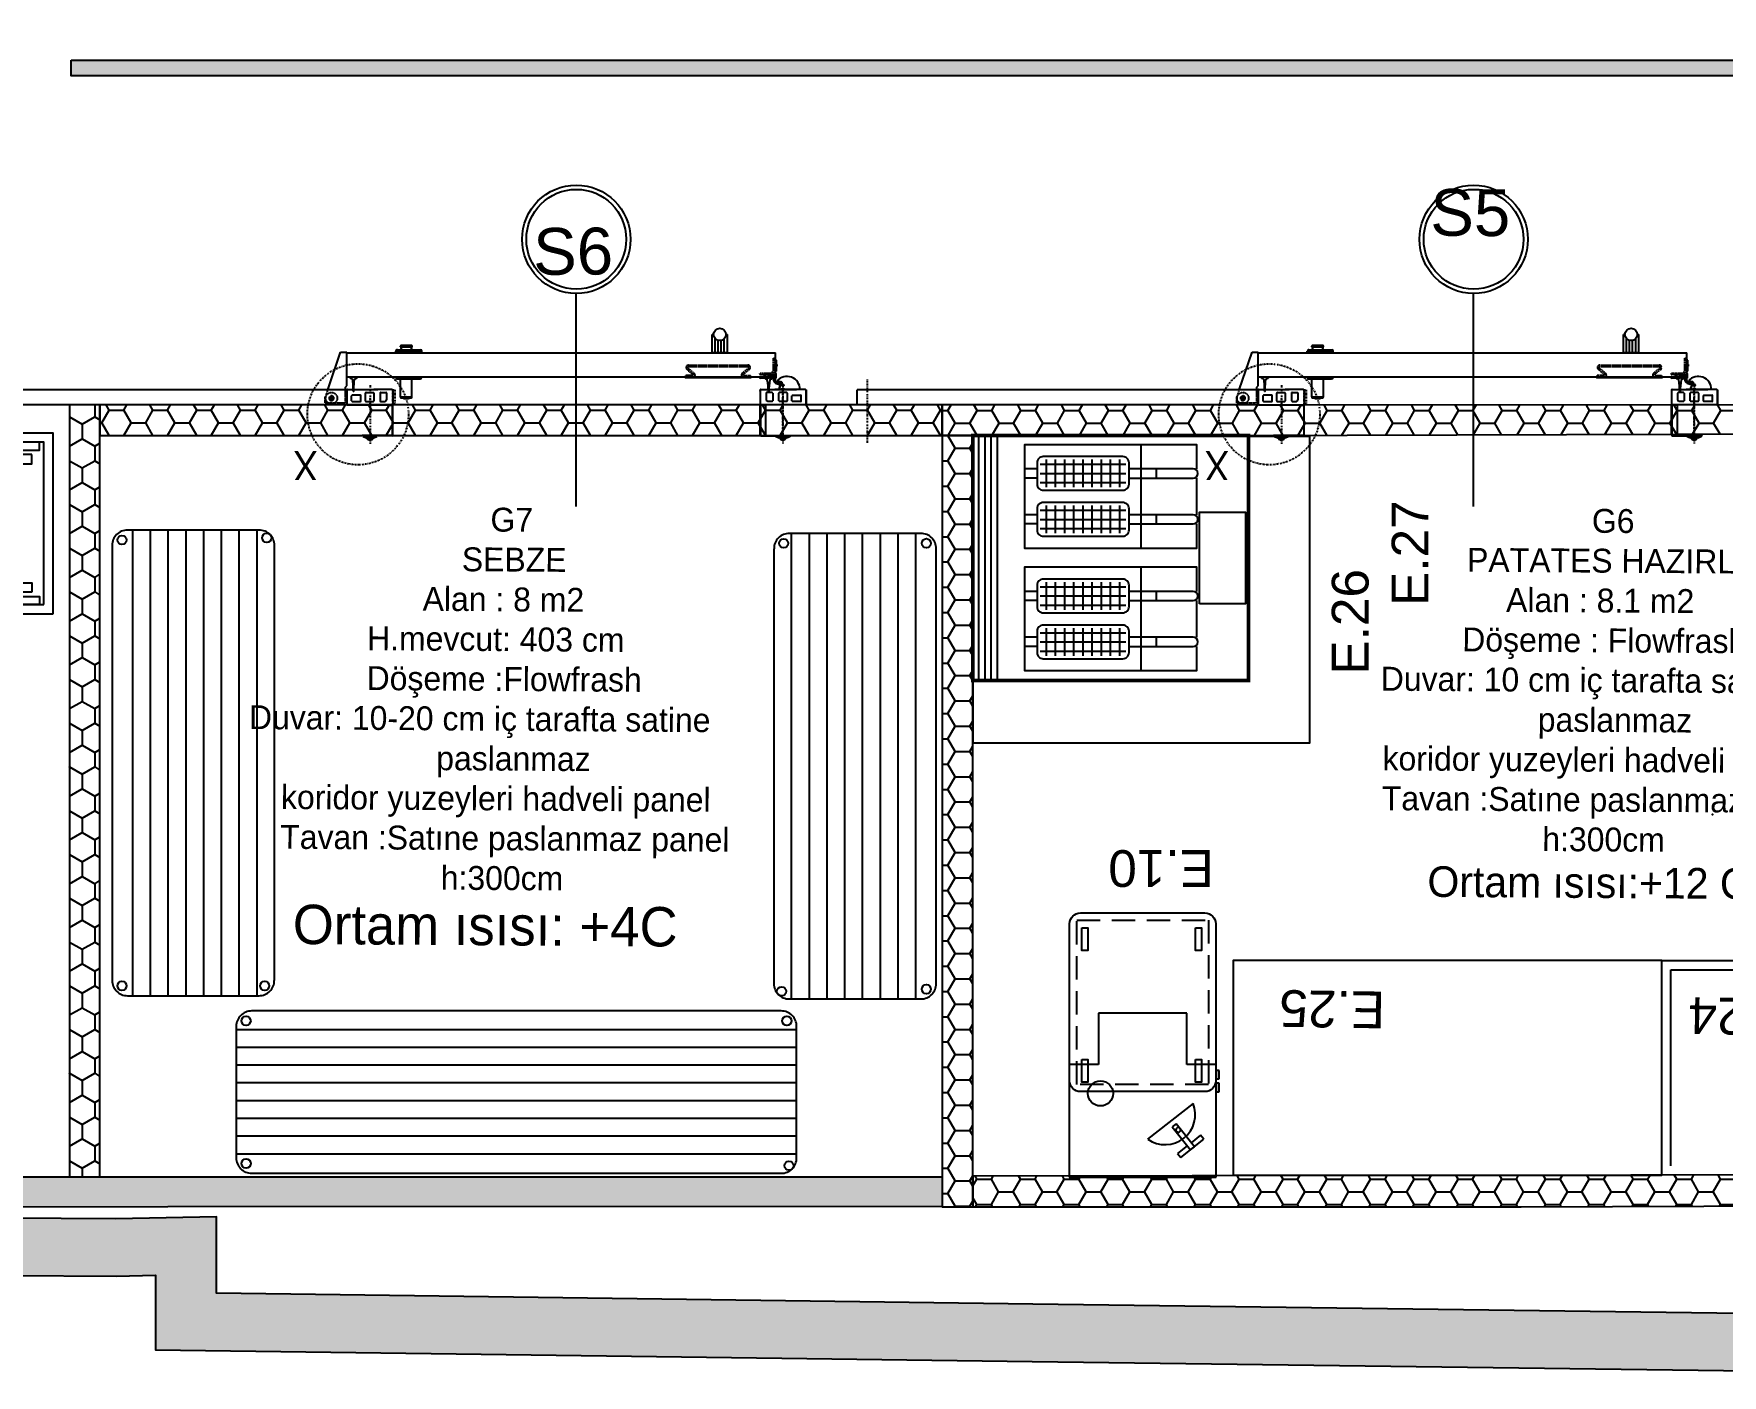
# Model space of a CAD drawing. Header units: millimetres. Extents: x 17474 to 44983, y -1049 to 14585.
# Drawn here: x 21156 to 21708, y -245 to 193 of the extents above; entities that cross this region are included whole.
import ezdxf
from ezdxf.enums import TextEntityAlignment as Align

# ---------------------------------------------------------------- set-up
doc = ezdxf.new("R2010")
doc.units = ezdxf.units.MM
for name, pattern in [('DASHED', [19.05, 12.7, -6.35]), ('STRICHPUNKT', [1, 0.5, -0.25, 0, -0.25]), ('VERDECKT', [0.375, 0.25, -0.125])]:
    doc.linetypes.add(name, pattern=pattern)
for name, color, linetype in [('-DWG_ANA', 7, 'Continuous'), ('-DWG_DETAY1', 7, 'Continuous'), ('-DWG_DETAY2', 7, 'Continuous'), ('10 CM  SOĞUK ODA PANEL-PASLANMAZ KAPLAMA', 253, 'Continuous'), ('ACHSEN', 12, 'STRICHPUNKT'), ('BEMASSUNG', 9, 'Continuous'), ('DUVARIC', 254, 'Continuous'), ('Kıtc-002 Çizgi', 7, 'Continuous'), ('Kıtc-041 İstif Rafı', 7, 'Continuous'), ('NO', 4, 'Continuous'), ('NO-C', 7, 'Continuous'), ('PLAN', 7, 'Continuous'), ('S2000-001 Duvar', 6, 'Continuous'), ('S2000-002 Çizgi', 7, 'Continuous'), ('SOĞUK ODA KAPI', 42, 'Continuous'), ('TEXT03', 2, 'Continuous'), ('TXT-YOO', 7, 'Continuous'), ('UMRISS02', 1, 'Continuous'), ('UMRISS03', 2, 'Continuous'), ('UMRISS05', 3, 'Continuous'), ('VERDECKTE', 13, 'VERDECKT'), ('YAZI-1_OGE', 255, 'Continuous')]:
    doc.layers.add(name, color=color, linetype=linetype)
doc.layers.add('DÖŞEME', color=7, linetype='Continuous', lineweight=13, true_color=0x616161)
doc.layers.add('INT-ELE-1', color=7, linetype='Continuous', true_color=0x8f8f8f)
doc.styles.add('CADIISO', font='swissl.ttf', dxfattribs={"width": 0.8, "height": 3})
doc.styles.add('MEKAN', font='stylu.ttf', dxfattribs={"height": 13})
doc.styles.add('ROMANS', font='arial.ttf', dxfattribs={"width": 0.8, "height": 100})
doc.styles.add('X_Roads$0$Standard', font='arial.ttf')
pattern_1 = [(0, (-17068.903, -6479.164), (7.14375, 4.12444597), [4.7625, -9.525]), (120, (-17068.903, -6479.164), (-7.14375, 4.124446), [4.7625, -9.525]), (60, (-17068.903, -6479.164), (2e-08, 8.24889196), [-9.525, 4.7625])]

# ---------------------------------------------------------------- blocks, each defined once
blk = doc.blocks.new('A$C6969023C')
at = {"layer": 'Kıtc-041 İstif Rafı'}
for p, q in [((48, 152), (5, 152)), ((6.73, 0), (6.73, 152)), ((12.53, 0), (12.53, 152)), ((18.33, 0), (18.33, 152)), ((24.13, 0), (24.13, 152)), ((29.93, 0), (29.93, 152)), ((35.73, 0), (35.73, 152)), ((41.53, 0), (41.53, 152)), ((47.33, 0), (47.33, 152)), ((0, 147), (0, 5)), ((53, 5), (53, 147)), ((5, 0), (48, 0))]:
    blk.add_line(p, q, dxfattribs=at)
for centre in [(3.21, 148.79), (50.5, 149.5), (3.21, 3.21), (49.81, 3.22)]:
    blk.add_circle(centre, 1.5, dxfattribs=at)
for centre, start, end in [((4.96, 147.04), 89.5349, 180.4651), ((48.04, 147.04), 359.5349, 90.4651), ((4.96, 4.96), 179.5349, 270.4651), ((48, 4.96), 269.5349, 0.4651)]:
    blk.add_arc(centre, 4.96, start, end, dxfattribs=at)
blk = doc.blocks.new('A$C79C0195F')
at = {"layer": 'Kıtc-041 İstif Rafı'}
for p, q in [((48, 183), (5, 183)), ((6.01, 0), (6.01, 183)), ((11.81, 0), (11.81, 183)), ((17.61, 0), (17.61, 183)), ((23.41, 0), (23.41, 183)), ((29.21, 0), (29.21, 183)), ((35.01, 0), (35.01, 183)), ((40.81, 0), (40.81, 183)), ((46.61, 0), (46.61, 183)), ((0, 178), (0, 5)), ((53, 5), (53, 178)), ((5, 0), (48, 0))]:
    blk.add_line(p, q, dxfattribs=at)
for centre in [(50.5, 180.5), (3.21, 179.79), (3.21, 3.21), (49.81, 3.22)]:
    blk.add_circle(centre, 1.5, dxfattribs=at)
for centre, start, end in [((4.96, 178.04), 89.5349, 180.4651), ((48.04, 178.04), 359.5349, 90.4651), ((4.96, 4.96), 179.5349, 270.4651), ((48, 4.96), 269.5349, 0.4651)]:
    blk.add_arc(centre, 4.96, start, end, dxfattribs=at)
blk = doc.blocks.new('A$C7A461B3E')
at = {"layer": 'S2000-002 Çizgi'}
for points in [[(0, 0), (59, 0), (59, 66), (0, 66)], [(3, 3), (56, 3), (56, 63), (3, 63)], [(7, 59), (7, 51), (10.05, 51), (10.05, 59)], [(52, 59), (52, 51), (48.95, 51), (48.95, 59)], [(3, 31.5), (56, 31.5), (56, 34.5), (3, 34.5)], [(7, 7), (7, 15), (10.05, 15), (10.05, 7)], [(52, 7), (52, 15), (48.95, 15), (48.95, 7)]]:
    blk.add_lwpolyline(points, close=True, dxfattribs=at)
for points in [[(5.63, 31.5), (5.63, 4.42), (3, 4.42), (3, 61.36), (5.63, 61.36), (5.63, 34.5)], [(53.37, 31.5), (53.37, 4.42), (56, 4.42), (56, 61.36), (53.37, 61.36), (53.37, 34.5)]]:
    blk.add_lwpolyline(points, dxfattribs=at)
blk = doc.blocks.new('9-T8')
at = {"layer": '-DWG_ANA', "color": 0, "const_width": 1.2}
blk.add_lwpolyline([(0, 0), (80, 0), (80, -90), (0, -90)], close=True, dxfattribs=at)
at = {"layer": '-DWG_DETAY1', "color": 0}
blk.add_lwpolyline([(0, -8), (80, -8)], dxfattribs=at)
at = {"layer": '-DWG_DETAY2', "color": 0}
for points in [[(0, -2), (80, -2)], [(0, -4), (80, -4)], [(0, -6), (80, -6)]]:
    blk.add_lwpolyline(points, dxfattribs=at)
blk = doc.blocks.new('9-F')
at = {"layer": '-DWG_DETAY1', "color": 0}
for points in [[(-9, -56), (-17, -56), (-17, 0), (17, 0), (17, -56), (9, -56)], [(-9, -4), (-9, 0)], [(-6, -4), (-6, 0)], [(6, -4), (6, 0)], [(9, -4), (9, 0)], [(-17, -38), (17, -38)], [(-9, -43), (-6, -43)], [(6, -43), (9, -43)], [(6, -56), (-6, -56)]]:
    blk.add_lwpolyline(points, dxfattribs=at)
for points in [[(-13, -6), (-13, -32, 0.414214), (-11, -34), (-4, -34, 0.414214), (-2, -32), (-2, -6, 0.414214), (-4, -4), (-11, -4, 0.414214)], [(2, -6), (2, -32, 0.414214), (4, -34), (11, -34, 0.414214), (13, -32), (13, -6, 0.414214), (11, -4), (4, -4, 0.414214)]]:
    blk.add_lwpolyline(points, format="xyb", close=True, dxfattribs=at)
for points in [[(-9, -34), (-9, -55, 1), (-6, -55), (-6, -34)], [(6, -34), (6, -55, 1), (9, -55), (9, -34)]]:
    blk.add_lwpolyline(points, format="xyb", dxfattribs=at)
at = {"layer": '-DWG_DETAY2', "color": 0}
for points in [[(-10.5, -5), (-10.5, -33)], [(-7.5, -5), (-7.5, -33)], [(-4.5, -5), (-4.5, -33)], [(4.5, -5), (4.5, -33)], [(7.5, -5), (7.5, -33)], [(10.5, -5), (10.5, -33)], [(-12, -7), (-3, -7)], [(-12, -10), (-3, -10)], [(3, -7), (12, -7)], [(3, -10), (12, -10)], [(-12, -13), (-3, -13)], [(-12, -16), (-3, -16)], [(3, -13), (12, -13)], [(3, -16), (12, -16)], [(-12, -19), (-3, -19)], [(-12, -22), (-3, -22)], [(3, -19), (12, -19)], [(3, -22), (12, -22)], [(-12, -25), (-3, -25)], [(3, -25), (12, -25)], [(-12, -28), (-3, -28)], [(-12, -31), (-3, -31)], [(3, -28), (12, -28)], [(3, -31), (12, -31)]]:
    blk.add_lwpolyline(points, dxfattribs=at)
blk = doc.blocks.new('9fe200')
at = {"layer": 'NO-C', "color": 0}
blk.add_lwpolyline([(25, -74), (55, -74), (55, -89), (25, -89)], close=True, dxfattribs=at)
at = {"layer": '-DWG_DETAY1', "color": 0}
for p in [(20.1, -17), (60.1, -17)]:
    blk.add_blockref('9-F', p, dxfattribs=at)
at = {"layer": 'PLAN', "color": 0, "linetype": 'Continuous'}
blk.add_blockref('9-T8', (0, 0), dxfattribs=at)
at = {"layer": 'NO', "linetype": 'Continuous', "style": 'ROMANS', "width": 0.8}
blk.add_attdef('NO', text='', height=10, dxfattribs=at).set_placement((40, -81), align=Align.MIDDLE)
blk = doc.blocks.new('A$C7EDC4134')
for p, q in [((0, 49.54), (0, 86.28)), ((0, 86.28), (47.92, 86.28)), ((47.92, 86.28), (47.92, 49.54)), ((33.6, 69.89), (39.54, 77.4)), ((35.38, 78.55), (36.43, 79.85)), ((38.5, 76.09), (35.38, 78.55)), ((36.43, 79.85), (43.95, 73.91)), ((39.54, 77.4), (40.84, 76.36)), ((25.66, 73.9), (40.52, 62.28)), ((40.84, 76.36), (34.9, 68.84)), ((42.9, 72.61), (39.81, 75.05)), ((43.95, 73.91), (42.9, 72.61)), ((34.9, 68.84), (33.6, 69.89)), ((47.92, 55.65), (47.92, 58.38)), ((47.92, 58.38), (48.96, 58.38)), ((48.96, 55.65), (47.92, 55.65)), ((48.96, 58.38), (48.96, 55.65)), ((47.92, 51.49), (47.92, 54.22)), ((47.92, 54.22), (48.96, 54.22)), ((48.96, 51.49), (47.92, 51.49)), ((48.96, 54.22), (48.96, 51.49)), ((9.58, 49.54), (0, 49.54)), ((9.58, 32.77), (9.58, 49.54)), ((38.33, 49.54), (38.33, 32.77)), ((47.92, 49.54), (38.33, 49.54)), ((38.33, 32.77), (9.58, 32.77))]:
    blk.add_line(p, q)
at = {"ltscale": 0.6}
blk.add_lwpolyline([(3.63, 0), (44.29, 0, 0.414214), (47.83, 3.54), (47.83, 54.83, 0.414214), (44.29, 58.37), (3.63, 58.37, 0.414214), (0.09, 54.83), (0.09, 3.54, 0.414214)], format="xyb", close=True, dxfattribs=at)
at = {"linetype": 'DASHED', "ltscale": 0.6}
blk.add_lwpolyline([(2.45, 2.36), (45.47, 2.36), (45.47, 56.01), (2.45, 56.01)], close=True, dxfattribs=at)
at = {"ltscale": 0.6}
for points in [[(4.09, 47.87), (6.04, 47.87), (6.04, 55.25), (4.09, 55.25)], [(41.23, 47.87), (43.17, 47.87), (43.17, 55.25), (41.23, 55.25)], [(4.09, 4.93), (6.04, 4.93), (6.04, 12.3), (4.09, 12.3)], [(41.23, 4.93), (43.17, 4.93), (43.17, 12.3), (41.23, 12.3)]]:
    blk.add_lwpolyline(points, close=True, dxfattribs=at)
at = {"extrusion": (0, 0, -1)}
for centre, major_axis, start_param, end_param in [((31.3, 65.82), (6.97, -6.97), 3.317541, 5.874128), ((35.56, 70.85), (0.544, 0.544), 2.356194, 5.497787), ((35.56, 70.85), (0.544, -0.544), 3.926991, 7.068583), ((10.19, 58.95), (2.89, -2.89), 0.785398, 7.068583)]:
    blk.add_ellipse(centre, major_axis=major_axis, ratio=1, start_param=start_param, end_param=end_param, dxfattribs=at)
blk = doc.blocks.new('KAPI KODU')
at = {"layer": 'YAZI-1_OGE', "color": 3}
blk.add_line((15638.78, 6518.22), (15638.78, 6587.78), dxfattribs=at)
for radius in [17.7, 16.3]:
    blk.add_circle((15638.78, 6605.48), radius, dxfattribs=at)
blk = doc.blocks.new('11')
at = {"layer": 'UMRISS05'}
for p, q in [((-32.4, 35.6), (17.6, 35.6)), ((-32.4, 35.6), (-32.4, -24.4)), ((-22.4, 35.6), (-22.4, -11.2)), ((-12.4, 35.6), (-12.4, -5)), ((-2.4, 35.6), (-2.4, -5)), ((7.6, 35.6), (7.6, -11.2)), ((17.6, 35.6), (17.6, -24.4)), ((-27.4, -24.4), (-32.4, -24.4)), ((12.6, -24.4), (17.6, -24.4))]:
    blk.add_line(p, q, dxfattribs=at)
blk.add_circle((-7.4, -24.4), 20, dxfattribs=at)
blk = doc.blocks.new('KAPI')
at = {"layer": 'TEXT03'}
h = blk.add_hatch(dxfattribs=at)
h.set_pattern_fill('ANSI31', color=256, scale=0.1, angle=-90, style=0)
h.set_pattern_definition([(225, (5974.442215, 7576.769462), (-0.0088388348, 0.0088388348), [])])
h.paths.add_polyline_path([(5866.06, 7418.72, 0.16), (5863.56, 7418.72)])
at = {"layer": 'ACHSEN'}
for p, q in [((5741.81, 7414.86), (5741.81, 7433.67)), ((5876.61, 7414.61), (5876.61, 7433.72)), ((6011.73, 7433.37), (6011.73, 7412.47)), ((5741.81, 7432.15), (5741.81, 7415.54)), ((5741.81, 7421.3), (5741.81, 7418.9)), ((5876.61, 7421.3), (5876.61, 7418.9))]:
    blk.add_line(p, q, dxfattribs=at)
at = {"layer": 'ACHSEN', "ltscale": 0.1}
for p, q in [((5890.11, 7418.79), (5888.31, 7418.79)), ((5889.21, 7417.89), (5889.21, 7419.69))]:
    blk.add_line(p, q, dxfattribs=at)
at = {"layer": 'ACHSEN'}
blk.add_lwpolyline([(5868.48, 7420.78), (5869.19, 7420.78), (5869.19, 7416.11), (5868.48, 7416.11)], close=True, dxfattribs=at)
blk.add_circle((5880.56, 7424.07), 16.5, dxfattribs=at)
at = {"layer": 'BEMASSUNG'}
blk.add_line((5747.3, 7430.99), (5747.3, 7420.99), dxfattribs=at)
at = {"layer": 'TEXT03'}
for p, q in [((5866.71, 7418.42), (5862.91, 7418.42)), ((5862.91, 7418.42), (5862.91, 7412.52)), ((5866.41, 7418.72), (5863.21, 7418.72)), ((5866.41, 7418.72), (5863.21, 7418.72)), ((5866.71, 7418.42), (5866.71, 7412.49)), ((5867.72, 7412.49), (5860.22, 7412.49)), ((5868.18, 7403.99), (5859.68, 7403.99)), ((5859.68, 7403.99), (5859.68, 7403.49)), ((5868.18, 7403.49), (5859.68, 7403.49)), ((5867.68, 7402.99), (5860.18, 7402.99)), ((5866.66, 7401.99), (5862.86, 7401.99)), ((5862.86, 7401.99), (5862.86, 7401.79)), ((5866.66, 7401.79), (5862.86, 7401.79)), ((5866.46, 7401.49), (5863.06, 7401.49)), ((5866.66, 7401.99), (5866.66, 7401.79)), ((5868.18, 7403.99), (5868.18, 7403.49))]:
    blk.add_line(p, q, dxfattribs=at)
for centre, radius, start, end in [((5863.21, 7418.42), 0.3, 90, 180), ((5864.81, 7414.91), 4.01, 71.8194, 108.1806), ((5866.41, 7418.42), 0.3, 0, 90), ((5860.22, 7411.99), 0.5, 90, 180), ((5867.72, 7411.99), 0.5, 0, 90), ((5860.18, 7403.49), 0.5, 180, 270), ((5862.6, 7402.49), 0.565, 297.764, 62.236), ((5863.31, 7401.87), 0.45, 190.0611, 237.319), ((5866.93, 7402.49), 0.565, 117.764, 242.236), ((5866.22, 7401.87), 0.45, 302.681, 349.9389), ((5867.68, 7403.49), 0.5, 270, 0)]:
    blk.add_arc(centre, radius, start, end, dxfattribs=at)
at = {"layer": 'UMRISS02'}
blk.add_line((5743.47, 7408.09), (5745.01, 7408.09), dxfattribs=at)
at = {"layer": 'UMRISS03'}
for p, q in [((5748.91, 7431.11), (5739.21, 7431.11)), ((5739.21, 7431.11), (5739.21, 7430.99)), ((5748.94, 7430.99), (5739.21, 7430.99)), ((5739.56, 7431.31), (5744.05, 7431.31)), ((5739.56, 7431.31), (5739.56, 7431.11)), ((5739.56, 7431.11), (5744.06, 7431.11)), ((5740.66, 7431.76), (5740.81, 7431.94)), ((5740.66, 7431.76), (5742.95, 7431.76)), ((5742.81, 7431.94), (5742.95, 7431.76)), ((5744.06, 7431.11), (5744.06, 7431.31)), ((5749.09, 7421.26), (5749.09, 7430.84)), ((5749.21, 7430.81), (5749.21, 7421.29)), ((5749.21, 7429.16), (5749.21, 7421.29)), ((5869.21, 7430.81), (5869.21, 7421.29)), ((5869.33, 7421.26), (5869.33, 7430.84)), ((5869.48, 7430.99), (5879.21, 7430.99)), ((5869.51, 7431.11), (5879.21, 7431.11)), ((5874.36, 7431.11), (5874.36, 7431.31)), ((5878.86, 7431.31), (5874.36, 7431.31)), ((5878.86, 7431.11), (5874.36, 7431.11)), ((5875.61, 7431.94), (5875.46, 7431.77)), ((5877.75, 7431.77), (5875.46, 7431.77)), ((5877.75, 7431.77), (5877.61, 7431.94)), ((5878.86, 7431.31), (5878.86, 7431.11)), ((5879.21, 7431.11), (5879.21, 7430.99)), ((5734.21, 7420.79), (5734.21, 7416.19)), ((5734.21, 7416.19), (5734.21, 7420.79)), ((5734.41, 7420.99), (5747.72, 7420.99)), ((5735.81, 7419.66), (5735.81, 7418.06)), ((5736.01, 7419.86), (5738.61, 7419.86)), ((5738.61, 7417.86), (5736.01, 7417.86)), ((5738.81, 7419.66), (5738.81, 7418.06)), ((5740.31, 7419.66), (5740.31, 7417.16)), ((5740.51, 7419.86), (5742.91, 7419.86)), ((5740.51, 7416.96), (5742.91, 7416.96)), ((5743.11, 7419.66), (5743.11, 7417.16)), ((5745.11, 7417.16), (5745.11, 7419.66)), ((5745.31, 7419.86), (5746.71, 7419.86)), ((5745.31, 7416.96), (5747.01, 7416.96)), ((5747.21, 7417.16), (5747.21, 7419.36)), ((5747.71, 7421.11), (5748.94, 7421.11)), ((5747.71, 7421.11), (5747.71, 7420.99)), ((5747.71, 7421.11), (5747.72, 7421.11)), ((5747.71, 7420.99), (5749.01, 7420.99)), ((5748.58, 7420.99), (5748.91, 7420.99)), ((5749.21, 7415.99), (5749.21, 7420.79)), ((5869.21, 7416.19), (5869.21, 7420.79)), ((5870.71, 7420.99), (5869.41, 7420.99)), ((5870.71, 7421.11), (5869.48, 7421.11)), ((5869.83, 7420.99), (5869.51, 7420.99)), ((5870.71, 7421.11), (5870.69, 7421.11)), ((5884, 7420.99), (5870.69, 7420.99)), ((5870.71, 7421.11), (5870.71, 7420.99)), ((5871.21, 7417.17), (5871.21, 7419.37)), ((5873.11, 7416.97), (5871.41, 7416.97)), ((5873.11, 7419.87), (5871.71, 7419.87)), ((5873.31, 7417.17), (5873.31, 7419.67)), ((5875.31, 7419.67), (5875.31, 7417.17)), ((5877.91, 7419.87), (5875.51, 7419.87)), ((5877.91, 7416.97), (5875.51, 7416.97)), ((5878.11, 7419.67), (5878.11, 7417.17)), ((5879.61, 7419.67), (5879.61, 7418.07)), ((5882.41, 7419.87), (5879.81, 7419.87)), ((5879.81, 7417.87), (5882.41, 7417.87)), ((5882.61, 7419.67), (5882.61, 7418.07)), ((5884.2, 7420.79), (5884.2, 7416.19)), ((5884.2, 7416.19), (5884.2, 7420.79)), ((5734.41, 7415.99), (5743.14, 7415.99)), ((5734.41, 7415.99), (5744.38, 7415.99)), ((5734.41, 7415.99), (5734.51, 7415.99)), ((5742.34, 7413.94), (5742.33, 7413.94)), ((5743.98, 7413.4), (5742.41, 7413.97)), ((5744.15, 7413.87), (5742.52, 7414.46)), ((5749.21, 7415.99), (5743.03, 7415.99)), ((5743.96, 7412.29), (5743.96, 7410.99)), ((5743.96, 7412.29), (5745.68, 7412.29)), ((5743.96, 7412.29), (5745.68, 7412.29)), ((5743.96, 7412.29), (5743.96, 7410.99)), ((5744.21, 7411.99), (5745.01, 7411.99)), ((5744.21, 7411.99), (5745.01, 7411.99)), ((5744.21, 7411.99), (5744.21, 7410.79)), ((5744.31, 7412.29), (5744.31, 7412.93)), ((5744.51, 7412.29), (5745.91, 7412.29)), ((5744.56, 7411.99), (5745.96, 7411.99)), ((5744.81, 7412.29), (5744.81, 7412.93)), ((5744.81, 7412.29), (5745.91, 7412.29)), ((5745.6, 7412.54), (5745.75, 7412.54)), ((5745.92, 7411.99), (5745.68, 7412.29)), ((5746.01, 7412.02), (5746.01, 7412.19)), ((5746.3, 7411.99), (5746.3, 7412.02)), ((5746.7, 7411.99), (5746.7, 7412.02)), ((5746.91, 7412.02), (5746.91, 7412.19)), ((5747, 7411.99), (5747.23, 7412.29)), ((5747.01, 7412.29), (5748.41, 7412.29)), ((5747.01, 7412.29), (5748.41, 7412.29)), ((5747.06, 7412.29), (5748.93, 7412.29)), ((5747.16, 7412.54), (5747.31, 7412.54)), ((5747.23, 7412.29), (5749.11, 7412.29)), ((5747.9, 7411.99), (5747.3, 7411.99)), ((5747.86, 7411.99), (5749.36, 7411.99)), ((5749.36, 7412.04), (5749.36, 7411.99)), ((5773.71, 7412.09), (5752.11, 7412.09)), ((5869.41, 7415.99), (5875.38, 7415.99)), ((5884, 7415.99), (5874.03, 7415.99)), ((5884, 7415.99), (5875.27, 7415.99)), ((5880.85, 7411.99), (5880.89, 7412.14)), ((5881.38, 7412.41), (5881.02, 7412.29)), ((5881.95, 7416.4), (5881.79, 7412.95)), ((5882.06, 7416.4), (5882.22, 7412.95)), ((5882.63, 7412.41), (5882.99, 7412.29)), ((5883.15, 7411.99), (5883.12, 7412.14)), ((5884, 7415.99), (5883.91, 7415.99)), ((5884.71, 7415.29), (5884.21, 7414.79)), ((5884.71, 7415.29), (5884.21, 7414.79)), ((5884.21, 7414.79), (5884.21, 7403.79)), ((5884.71, 7415.29), (5884.71, 7416.04)), ((5884.71, 7415.29), (5884.71, 7416.04)), ((5890.43, 7416.04), (5886.21, 7403.79)), ((5743.91, 7409.94), (5744.21, 7409.94)), ((5743.91, 7409.94), (5743.91, 7406.44)), ((5743.91, 7406.44), (5744.21, 7406.44)), ((5744.16, 7410.79), (5744.21, 7410.79)), ((5886.21, 7403.79), (5884.21, 7403.79))]:
    blk.add_line(p, q, dxfattribs=at)
at = {"layer": 'UMRISS03', "linetype": 'STRICHPUNKT'}
for p, q in [((5881.92, 7416.4), (5881.88, 7415.54)), ((5882.09, 7416.4), (5882.13, 7415.54))]:
    blk.add_line(p, q, dxfattribs=at)
at = {"layer": 'UMRISS03', "flags": 128}
for points in [[(5742.34, 7413.94), (5742.31, 7413.94), (5742.28, 7413.96), (5742.26, 7413.97), (5742.24, 7413.98), (5742.24, 7413.99), (5742.23, 7413.99), (5742.23, 7414), (5742.23, 7414)], [(5742.4, 7413.47), (5742.42, 7413.51), (5742.44, 7413.57), (5742.46, 7413.62), (5742.47, 7413.67), (5742.47, 7413.73), (5742.46, 7413.78), (5742.45, 7413.83), (5742.43, 7413.87), (5742.4, 7413.9), (5742.37, 7413.92), (5742.34, 7413.94)]]:
    blk.add_lwpolyline(points, dxfattribs=at)
at = {"layer": 'UMRISS03'}
for centre, radius, start, end in [((5741.81, 7427.41), 4.5, 104.7316, 120), ((5741.81, 7431.11), 1.3, 39.7021, 140.2979), ((5741.81, 7427.41), 4.5, 60, 75.2684), ((5748.91, 7430.81), 0.3, 0, 90), ((5748.94, 7430.84), 0.15, 0, 90), ((5869.51, 7430.81), 0.3, 90, 180), ((5869.48, 7430.84), 0.15, 90, 180), ((5876.61, 7427.41), 4.5, 104.7316, 120), ((5876.61, 7431.11), 1.3, 39.7021, 140.2979), ((5876.61, 7427.41), 4.5, 60, 75.2684), ((5734.41, 7420.79), 0.2, 90, 180), ((5736.01, 7419.66), 0.2, 90, 180), ((5736.01, 7418.06), 0.2, 180, 270), ((5738.61, 7419.66), 0.2, 0, 90), ((5738.61, 7418.06), 0.2, 270, 0), ((5740.51, 7419.66), 0.2, 90, 180), ((5740.51, 7417.16), 0.2, 180, 270), ((5742.91, 7419.66), 0.2, 0, 90), ((5742.91, 7417.16), 0.2, 270, 0), ((5745.31, 7419.66), 0.2, 90, 180), ((5745.31, 7417.16), 0.2, 180, 270), ((5712.43, 7417.85), 33.99, 351.4567, 357.9851), ((5746.46, 7416.72), 0.075, 320.1906, 219.8094), ((5746.38, 7416.65), 0.025, 357.9851, 39.8094), ((5746.53, 7416.65), 0.025, 140.1906, 182.0149), ((5780.48, 7417.85), 33.99, 182.0149, 188.5433), ((5746.71, 7419.36), 0.5, 0, 90), ((5747.01, 7417.16), 0.2, 270, 0), ((5748.91, 7421.29), 0.3, 270, 0), ((5748.94, 7421.26), 0.15, 270, 0), ((5749.01, 7420.79), 0.2, 0, 90), ((5869.51, 7421.29), 0.3, 180, 270), ((5869.41, 7420.79), 0.2, 90, 180), ((5869.48, 7421.26), 0.15, 180, 270), ((5871.71, 7419.37), 0.5, 90, 180), ((5871.41, 7417.17), 0.2, 180, 270), ((5873.11, 7419.67), 0.2, 0, 90), ((5873.11, 7417.17), 0.2, 270, 0), ((5875.51, 7419.67), 0.2, 90, 180), ((5875.51, 7417.17), 0.2, 180, 270), ((5877.91, 7419.67), 0.2, 0, 90), ((5877.91, 7417.17), 0.2, 270, 0), ((5879.81, 7419.67), 0.2, 90, 180), ((5879.81, 7418.07), 0.2, 180, 270), ((5882, 7416.47), 0.075, 320.1906, 219.8094), ((5881.93, 7416.4), 0.025, 357.9851, 39.8094), ((5882.08, 7416.4), 0.025, 140.1906, 182.0149), ((5882.41, 7419.67), 0.2, 0, 90), ((5882.41, 7418.07), 0.2, 270, 0), ((5884, 7420.79), 0.2, 0, 90), ((5734.41, 7416.19), 0.2, 180, 270), ((5740.5, 7415.99), 4.3, 180, 318.0866), ((5741.78, 7418.51), 2.74, 246.6205, 293.3795), ((5742.44, 7414.41), 0.342, 223.9504, 244.5133), ((5742.43, 7413.95), 0.202, 132.0695, 168.2654), ((5742.35, 7414.09), 0.152, 217.9227, 258.3654), ((5740.23, 7415.99), 2.8, 317.518, 0.0451), ((5744.16, 7410.99), 0.2, 180, 284.4626), ((5744.16, 7410.99), 0.2, 180, 270), ((5743.81, 7412.93), 0.5, 0, 70), ((5743.81, 7412.93), 1, 0, 70), ((5745.6, 7412.24), 0.3, 90.4655, 170.4098), ((5745.75, 7412.84), 0.3, 270.4655, 351.4567), ((5745.91, 7412.19), 0.1, 0, 90), ((5746.5, 7412.02), 0.2, 0, 180), ((5747.16, 7412.84), 0.3, 188.5433, 270), ((5747.01, 7412.19), 0.1, 90, 180), ((5747.31, 7412.24), 0.3, 9.5902, 89.5345), ((5749.01, 7416.19), 0.2, 270, 0), ((5749.11, 7412.04), 0.25, 0, 90), ((5869.41, 7416.19), 0.2, 180, 270), ((5881.08, 7412.1), 0.2, 108.4175, 168), ((5881.19, 7412.98), 0.6, 288.4175, 357.2876), ((5882.82, 7412.98), 0.6, 182.7124, 251.5825), ((5882.92, 7412.1), 0.2, 12, 71.5825), ((5884, 7416.19), 0.2, 270, 0)]:
    blk.add_arc(centre, radius, start, end, dxfattribs=at)
at = {"layer": 'UMRISS03', "linetype": 'STRICHPUNKT'}
blk.add_arc((5882, 7416.47), 0.105, 321.2647, 218.7353, dxfattribs=at)
at = {"layer": 'UMRISS03'}
for points, knots in [([(5742.2, 7414.17), (5742.16, 7414.14), (5742.14, 7414.1), (5742.1, 7414.04), (5742.09, 7414.02), (5742.07, 7413.98), (5742.06, 7413.96), (5742.05, 7413.92), (5742.05, 7413.9), (5742.04, 7413.86), (5742.04, 7413.84), (5742.05, 7413.8), (5742.05, 7413.78), (5742.06, 7413.74), (5742.06, 7413.73), (5742.08, 7413.69), (5742.09, 7413.68), (5742.11, 7413.65), (5742.12, 7413.64), (5742.15, 7413.6), (5742.18, 7413.57), (5742.24, 7413.53), (5742.27, 7413.52), (5742.33, 7413.49), (5742.36, 7413.48), (5742.4, 7413.47)], [0, 0, 0, 0, 0.125, 0.125, 0.1875, 0.1875, 0.25, 0.25, 0.3125, 0.3125, 0.375, 0.375, 0.4375, 0.4375, 0.5, 0.5, 0.5625, 0.5625, 0.625, 0.625, 0.75, 0.75, 0.875, 0.875, 1, 1, 1, 1]), ([(5742.2, 7414.17), (5742.25, 7414.24), (5742.31, 7414.3), (5742.41, 7414.43), (5742.45, 7414.5), (5742.59, 7414.71), (5742.66, 7414.86), (5742.75, 7415.09), (5742.78, 7415.17), (5742.81, 7415.29), (5742.82, 7415.33), (5742.84, 7415.41), (5742.85, 7415.45), (5742.89, 7415.66), (5742.9, 7415.82), (5742.9, 7415.99)], [0, 0, 0, 0, 0.125, 0.125, 0.25, 0.25, 0.5, 0.5, 0.625, 0.625, 0.6875, 0.6875, 0.75, 0.75, 1, 1, 1, 1]), ([(5743.7, 7413.12), (5743.7, 7413.12), (5743.7, 7413.12), (5743.67, 7413.13), (5743.62, 7413.14), (5743.54, 7413.16), (5743.43, 7413.19), (5743.29, 7413.23), (5743.13, 7413.27), (5742.95, 7413.32), (5742.74, 7413.38), (5742.56, 7413.43), (5742.44, 7413.46), (5742.4, 7413.47)], [0, 0, 0, 0, 0.050779, 0.152275, 0.250909, 0.349543, 0.451055, 0.552565, 0.651102, 0.749638, 0.851083, 0.952528, 1, 1, 1, 1])]:
    blk.add_open_spline(points, degree=3, knots=knots, dxfattribs=at)
at = {"layer": 'UMRISS05'}
for p, q in [((5749.27, 7416.29), (5749.27, 7416.52)), ((5884.11, 7420.99), (6015.21, 7420.99)), ((6015.21, 7420.99), (6015.21, 7416.04)), ((5734.21, 7416.04), (5734.21, 7416.19)), ((5744.19, 7415.99), (5737.36, 7415.99)), ((5744.21, 7411.99), (5744.21, 7403.99)), ((5744.21, 7411.99), (5884.21, 7411.99)), ((5746.2, 7411.99), (5744.21, 7411.99)), ((5744.21, 7411.99), (5745.01, 7411.99)), ((5746.2, 7411.99), (5744.21, 7411.99)), ((5744.21, 7411.99), (5745.01, 7411.99)), ((5746.2, 7411.99), (5744.21, 7411.99)), ((5752.01, 7411.99), (5752.11, 7412.09)), ((5752.01, 7411.99), (5752.11, 7412.09)), ((5773.81, 7411.99), (5773.71, 7412.09)), ((5884.21, 7416.04), (5884.2, 7416.19)), ((5884.2, 7416.04), (6015.21, 7416.04)), ((5884.21, 7411.99), (5884.21, 7403.99)), ((5884.21, 7403.99), (5744.21, 7403.99))]:
    blk.add_line(p, q, dxfattribs=at)
blk.add_arc((5748.97, 7416.29), 0.3, 270, 0, dxfattribs=at)
at = {"layer": 'VERDECKTE', "ltscale": 0.1}
for p, q in [((5891.21, 7420.29), (5884.71, 7420.29)), ((5884.71, 7416.04), (5884.71, 7420.29)), ((5890.43, 7416.04), (5891.21, 7418.29)), ((5891.21, 7420.29), (5891.21, 7418.29))]:
    blk.add_line(p, q, dxfattribs=at)
at = {"layer": 'VERDECKTE'}
for p, q in [((5741.43, 7414.64), (5741.5, 7414.83)), ((5742.52, 7414.46), (5741.5, 7414.83)), ((5742.41, 7413.97), (5741.62, 7414.26)), ((5744.31, 7405.69), (5744.31, 7412.29)), ((5744.81, 7412.29), (5744.81, 7405.69)), ((5744.96, 7411.59), (5744.96, 7411.54)), ((5744.96, 7411.59), (5745.06, 7411.59)), ((5744.96, 7411.54), (5745.11, 7411.19)), ((5744.96, 7411.19), (5745.11, 7411.19)), ((5744.96, 7411.19), (5744.96, 7411.14)), ((5744.96, 7411.14), (5745.11, 7410.79)), ((5745.11, 7411.89), (5745.11, 7411.64)), ((5745.46, 7411.89), (5745.46, 7411.19)), ((5745.56, 7411.09), (5747.36, 7411.09)), ((5746.13, 7411.21), (5745.61, 7411.9)), ((5745.89, 7411.92), (5745.66, 7411.98)), ((5746.21, 7411.17), (5746.71, 7411.17)), ((5746.3, 7411.62), (5746.3, 7411.99)), ((5746.7, 7411.62), (5746.7, 7411.99)), ((5746.79, 7411.21), (5747.3, 7411.9)), ((5747.02, 7411.92), (5747.25, 7411.98)), ((5747.46, 7411.89), (5747.46, 7411.19)), ((5747.76, 7411.89), (5747.76, 7411.14)), ((5747.86, 7411.04), (5748.11, 7411.04)), ((5748.16, 7411.19), (5748.16, 7411.09)), ((5748.16, 7411.19), (5748.21, 7411.19)), ((5748.21, 7411.19), (5748.56, 7411.04)), ((5748.56, 7411.19), (5748.56, 7411.04)), ((5748.56, 7411.19), (5748.61, 7411.19)), ((5748.61, 7411.19), (5748.96, 7411.04)), ((5748.96, 7411.19), (5749.01, 7411.19)), ((5748.96, 7411.19), (5748.96, 7411.04)), ((5749.01, 7411.19), (5749.23, 7411.09)), ((5749.36, 7410.91), (5749.36, 7410.79)), ((5752.28, 7411.89), (5752.36, 7411.44)), ((5752.36, 7411.89), (5752.28, 7411.89)), ((5752.35, 7411.46), (5752.37, 7411.44)), ((5752.36, 7411.99), (5752.36, 7411.89)), ((5754.4, 7411.44), (5752.36, 7411.44)), ((5752.66, 7409.37), (5754.61, 7410.93)), ((5772.66, 7412.09), (5753.24, 7412.09)), ((5773.15, 7409.37), (5771.2, 7410.93)), ((5771.41, 7411.44), (5773.46, 7411.44)), ((5773.46, 7411.99), (5773.46, 7411.89)), ((5773.53, 7411.89), (5773.46, 7411.44)), ((5773.46, 7411.89), (5773.53, 7411.89)), ((5944.51, 7416.19), (5944.51, 7416.04)), ((5945.21, 7416.19), (5945.21, 7416.04)), ((5744.81, 7405.69), (5744.31, 7405.69)), ((5744.96, 7410.79), (5745.11, 7410.79)), ((5744.96, 7410.79), (5744.96, 7410.74)), ((5744.96, 7410.74), (5745.05, 7410.51)), ((5745.24, 7410.39), (5745.46, 7410.39)), ((5745.46, 7410.69), (5745.46, 7410.39)), ((5745.56, 7410.79), (5749.36, 7410.79)), ((5753.01, 7409.02), (5755.14, 7410.74)), ((5772.61, 7408.49), (5753.21, 7408.49)), ((5772.61, 7407.99), (5753.21, 7407.99)), ((5772.8, 7409.02), (5770.68, 7410.74))]:
    blk.add_line(p, q, dxfattribs=at)
for radius in [1.9, 0.7]:
    blk.add_circle((5889.21, 7418.79), radius, dxfattribs=at)
for centre, radius, start, end in [((5889.21, 7418.79), 0.8, 342.3382, 281.6046), ((5741.72, 7414.54), 0.3, 161.2417, 250), ((5745.01, 7411.89), 0.1, 0, 90), ((5745.06, 7411.64), 0.05, 270, 0), ((5745.56, 7411.89), 0.1, 90, 180), ((5745.56, 7411.19), 0.1, 180, 270), ((5745.65, 7411.93), 0.05, 77.0808, 217), ((5745.91, 7412.02), 0.1, 260, 0), ((5746.21, 7411.27), 0.1, 217, 270), ((5746.5, 7411.62), 0.2, 180, 0), ((5746.71, 7411.27), 0.1, 270, 323), ((5747.01, 7412.02), 0.1, 180, 280), ((5747.26, 7411.93), 0.05, 323, 102.9192), ((5747.36, 7411.89), 0.1, 0, 90), ((5747.36, 7411.19), 0.1, 270, 0), ((5747.86, 7411.89), 0.1, 90, 180), ((5747.86, 7411.14), 0.1, 180, 270), ((5748.11, 7411.09), 0.05, 270, 0), ((5749.16, 7410.91), 0.2, 0, 66.8014), ((5754.4, 7411.14), 0.3, 315, 90), ((5754.55, 7411.29), 0.8, 313.2038, 90), ((5771.26, 7411.29), 0.8, 90, 223.2038), ((5771.41, 7411.14), 0.3, 90, 225), ((5884.74, 7416.14), 0.15, 270, 315), ((5745.24, 7410.59), 0.2, 203.1986, 270), ((5745.56, 7410.69), 0.1, 90, 180), ((5753.21, 7408.79), 0.8, 130.4238, 270), ((5753.21, 7408.79), 0.3, 130.4238, 270), ((5772.61, 7408.79), 0.8, 270, 49.5762), ((5772.61, 7408.79), 0.3, 270, 49.5762)]:
    blk.add_arc(centre, radius, start, end, dxfattribs=at)
at = {"layer": 'BEMASSUNG', "xscale": 0.1, "yscale": 0.1, "zscale": 0.1}
blk.add_blockref('11', (5763.15, 7400.43), dxfattribs=at)
at = {"layer": 'TEXT03', "style": 'CADIISO', "width": 0.9}
blk.add_text('X', height=9.45, dxfattribs=at).set_placement((5893.71, 7436.03))

msp = doc.modelspace()

# ---------------------------------------------------------------- hatches: boundary and pattern name
at = {"layer": '10 CM  SOĞUK ODA PANEL-PASLANMAZ KAPLAMA'}
h = msp.add_hatch(dxfattribs=at)
h.set_pattern_fill('HONEY', color=256, scale=1.5, angle=-90)
h.set_pattern_definition([(270, (23139.532, 6459.5944), (4.124446, -7.14375), [4.7625, -9.525]), (30, (23139.532, 6459.5944), (4.124446, 7.14375), [4.7625, -9.525]), (330, (23139.532, 6459.5944), (8.248892, -2e-08), [-9.525, 4.7625])])
h.paths.add_polyline_path([(21178.03, -179.75), (21178.03, 72.26), (21168.03, 72.26), (21168.03, -179.75)])
h = msp.add_hatch(dxfattribs=at)
h.set_pattern_fill('HONEY', color=256, scale=1.5)
h.set_pattern_definition([(0, (14794.5286, 2033.749), (7.14375, 4.124446), [4.7625, -9.525]), (120, (14794.5286, 2033.749), (-7.14375, 4.124446), [4.7625, -9.525]), (60, (14794.5286, 2033.749), (2e-08, 8.248892), [-9.525, 4.7625])])
h.paths.add_polyline_path([(21453.09, 72.26), (21178.03, 72.25), (21178.03, 62.25), (21453.09, 62.26)])
h = msp.add_hatch(dxfattribs=at)
h.set_pattern_fill('HONEY', color=256, scale=1.5)
h.set_pattern_definition(pattern_1)
h.paths.add_polyline_path([(21728.61, 72.19), (21453.09, 72.26), (21453.09, 62.27), (21549.47, 62.27), (21549.47, 62.26), (21728.61, 62.76)])
h = msp.add_hatch(dxfattribs=at)
h.set_pattern_fill('HONEY', color=256, scale=1.5)
h.set_pattern_definition(pattern_1)
edge = h.paths.add_edge_path()
edge.add_line((21463.07, -188.98), (21463.08, 62.27))
edge.add_line((21463.08, 62.27), (21453.09, 62.27))
edge.add_line((21453.09, 62.27), (21453.09, 44.78))
edge.add_line((21453.09, 44.78), (21453.08, 44.78))
edge.add_line((21453.08, 44.78), (21453.07, -189.54))
edge.add_line((21453.07, -189.54), (21463.07, -189.54))
h = msp.add_hatch(dxfattribs=at)
h.set_pattern_fill('HONEY', color=256, scale=1.5)
h.set_pattern_definition([(0, (14658.4577, 2132.688), (7.14375, 4.124446), [4.7625, -9.525]), (120, (14658.4577, 2132.688), (-7.14375, 4.124446), [4.7625, -9.525]), (60, (14658.4577, 2132.688), (2e-08, 8.248892), [-9.525, 4.7625])])
h.paths.add_polyline_path([(21453.07, -189.52), (20694.34, -189.76), (20694.34, -179.76), (21453.07, -179.74)])
h = msp.add_hatch(dxfattribs=at)
h.set_pattern_fill('HONEY', color=256, scale=1.5)
h.set_pattern_definition([(0, (-16976.164, -6462.093), (7.14375, 4.12444597), [4.7625, -9.525]), (120, (-16976.164, -6462.093), (-7.14375, 4.124446), [4.7625, -9.525]), (60, (-16976.164, -6462.093), (2e-08, 8.24889196), [-9.525, 4.7625])])
h.paths.add_polyline_path([(21821.27, -178.98), (21463.07, -179.53), (21463.07, -189.53), (21642.19, -189.54), (21642.19, -189.54), (21821.27, -188.98)])
at = {"layer": 'DUVARIC'}
h = msp.add_hatch(dxfattribs=at)
h.set_pattern_fill('JIS_STN_2.5', color=256, scale=2, angle=-0.33)
h.set_pattern_definition([(44.669988, (-17068.903, -6479.164), (-3.5151114, 3.5558391), []), (44.669988, (-17065.373, -6479.1844), (-3.5151114, 3.5558391), [2.4, -1])])
edge = h.paths.add_edge_path()
edge.add_line((22025.39, -209.9), (21875.39, -206.7))
edge.add_line((21875.39, -206.7), (21875.39, -200.1))
edge.add_line((21875.39, -200.1), (21854.69, -200.1))
edge.add_line((21854.69, -200.1), (21805.29, -199.4))
edge.add_line((21805.29, -199.4), (21805.29, -225.6))
edge.add_line((21805.29, -225.6), (21482.69, -221.4))
edge.add_line((21482.69, -221.4), (21216.09, -217.8))
edge.add_line((21216.09, -217.8), (21216.09, -192.8))
edge.add_line((21216.09, -192.8), (21183.19, -193.5))
edge.add_line((21183.19, -193.5), (21129.49, -193.2))
edge.add_line((21129.49, -193.2), (21128.69, -216.7))
edge.add_line((21128.69, -216.7), (20674.79, -210.9))
edge.add_line((20674.79, -210.9), (20680.99, 553.2))
edge.add_line((20680.99, 553.2), (20670.99, 553.28))
edge.add_line((20670.99, 553.28), (20664.64, -229.47))
edge.add_line((20664.64, -229.47), (21148.07, -235.65))
edge.add_line((21148.07, -235.65), (21148.87, -212.01))
edge.add_line((21148.87, -212.01), (21183.4, -212.2))
edge.add_line((21183.4, -212.2), (21196.15, -211.93))
edge.add_line((21196.15, -211.93), (21196.15, -236.23))
edge.add_line((21196.15, -236.23), (21482.49, -240.1))
edge.add_line((21482.49, -240.1), (21825.35, -244.56))
edge.add_line((21825.35, -244.56), (21825.35, -218.38))
edge.add_line((21825.35, -218.38), (21854.6, -218.8))
edge.add_line((21854.6, -218.8), (21855.45, -218.8))
edge.add_line((21855.45, -218.8), (21855.45, -224.98))
edge.add_line((21855.45, -224.98), (22025.02, -228.59))
edge.add_line((22025.02, -228.59), (22025.34, -209.9))
at = {"layer": 'DÖŞEME'}
h = msp.add_hatch(color=250, dxfattribs=at)
h.dxf.hatch_style = 1
h.set_gradient(color1=(53, 54, 53), color2=(65, 72, 65), tint=1)
h.paths.add_polyline_path([(21168.61, 184.75), (23011.74, 184.75), (23011.74, 179.74), (21168.61, 179.74)])

# ---------------------------------------------------------------- linework, layer by layer
at = {"layer": '10 CM  SOĞUK ODA PANEL-PASLANMAZ KAPLAMA'}
for points in [[(21178.03, -179.75), (21178.03, 72.26), (21168.03, 72.26), (21168.03, -179.75), (21178.03, -179.75)], [(21453.09, 72.26), (21178.03, 72.25), (21178.03, 62.25), (21453.09, 62.26), (21453.09, 72.26)], [(21728.61, 72.19), (21453.09, 72.26), (21453.09, 62.27), (21549.47, 62.27), (21549.47, 62.27), (21549.47, 62.27), (21549.47, 62.27), (21549.47, 62.26), (21728.61, 62.76), (21728.61, 72.19)], [(21463.07, -188.98), (21463.08, 62.27), (21453.09, 62.27), (21453.09, 44.78), (21453.09, 44.78), (21453.09, 44.78), (21453.09, 44.78), (21453.08, 44.78), (21453.07, -189.54), (21463.07, -189.54)], [(21453.07, -189.52), (20694.34, -189.76), (20694.34, -179.76), (21453.07, -179.74), (21453.07, -189.52)], [(21821.27, -178.98), (21463.07, -179.53), (21463.07, -189.53), (21642.19, -189.54), (21642.19, -189.54), (21642.19, -189.54), (21642.19, -189.54), (21642.19, -189.54), (21821.27, -188.98), (21821.27, -178.98)]]:
    msp.add_lwpolyline(points, dxfattribs=at)
at = {"layer": 'DUVARIC'}
msp.add_lwpolyline([(21805.29, -225.6), (21482.69, -221.4), (21216.09, -217.8), (21216.09, -192.8), (21183.19, -193.5), (21129.49, -193.2), (21128.69, -216.7), (20674.79, -210.9), (20680.99, 553.2), (20670.99, 553.28), (20664.64, -229.47), (21148.07, -235.65), (21148.87, -212.01), (21183.4, -212.2), (21196.15, -211.93), (21196.15, -236.23), (21482.49, -240.1), (21825.35, -244.56)], dxfattribs=at)
at = {"layer": 'INT-ELE-1'}
msp.add_lwpolyline([(21168.61, 184.75), (23011.74, 184.75), (23011.74, 179.74), (21168.61, 179.74)], close=True, dxfattribs=at)
at = {"layer": 'S2000-001 Duvar', "color": 0, "linetype": 'Continuous'}
for p, q in [((21688.07, -179.2), (21688.07, -109.2)), ((21688.07, -109.2), (21808.07, -109.2)), ((21691.07, -112.2), (21805.07, -112.2)), ((21691.07, -176.2), (21691.07, -112.2))]:
    msp.add_line(p, q, dxfattribs=at)
at = {"layer": 'S2000-001 Duvar'}
for points in [[(21463.08, -38.11), (21573.08, -38.11), (21573.08, 61.89), (21463.08, 61.89)], [(21548.07, -179.2), (21688.07, -179.2), (21688.07, -109.2), (21548.07, -109.2)]]:
    msp.add_lwpolyline(points, close=True, dxfattribs=at)
at = {"layer": 'S2000-001 Duvar', "color": 3}
msp.add_point((21704.59, -61.5), dxfattribs=at)

# ---------------------------------------------------------------- block references
at = {"layer": 'INT-ELE-1'}
for p in [(5694.8, -6479.16), (5987.85, -6479.16)]:
    msp.add_blockref('KAPI KODU', p, dxfattribs=at)
at = {"layer": 'Kıtc-002 Çizgi', "rotation": 89.99999999999997}
msp.add_blockref('A$C7A461B3E', (21162.73, 4.06), dxfattribs=at)
at = {"layer": 'Kıtc-041 İstif Rafı'}
msp.add_blockref('A$C6969023C', (21182, -120.64), dxfattribs=at)
for name, p, rotation in [('A$C6969023C', (21451.11, 30.29), 180), ('A$C79C0195F', (21222.53, -125.63), 270)]:
    msp.add_blockref(name, p, dxfattribs=dict(at, rotation=rotation))
at = {"layer": 'S2000-001 Duvar', "rotation": 90}
msp.add_blockref('9fe200', (21463.08, -17.73), dxfattribs=at)
at = {"layer": 'S2000-001 Duvar', "xscale": -1, "rotation": 180}
msp.add_blockref('A$C7EDC4134', (21494.58, -93.6), dxfattribs=at)
at = {"layer": 'SOĞUK ODA KAPI', "rotation": 180}
for p in [(27142.83, 7493.25), (27440.46, 7493.25)]:
    msp.add_blockref('KAPI', p, dxfattribs=at)

# ---------------------------------------------------------------- texts
at = {"layer": 'S2000-001 Duvar', "char_height": 12, "attachment_point": 1, "style": 'X_Roads$0$Standard'}
for s, insert, rotation in [('{\\C0;E.27}', (21599.87, 6.6), 90), ('{\\C0;E.26}', (21580.31, -15.82), 90), ('{\\C0;E.10}', (21541.8, -85.12), 180), ('{\\C0;E.25}', (21597.59, -131.33), 179.0871), ('{\\C0;E.24}', (21731.18, -133.64), 179.0871)]:
    msp.add_mtext_dynamic_manual_height_columns(s, width=300.4683, gutter_width=50, heights=[24.02], dxfattribs=dict(at, insert=insert, rotation=rotation))
at = {"layer": 'TXT-YOO', "style": 'MEKAN'}
for s, insert, char_height, width, attachment_point, rotation in [('\\pi146.34152;{\\f@Arial Unicode MS|b0|i0|c162|p34;\\H0.625x;S5}  \\P\\pi152.64709; \\P\\pi140.50622;   ', (21466.2, 143.77), 24.4608, 317.435, 1, 359.6197), ('\\pi146.70552;{\\f@Arial Unicode MS|b0|i0|c162|p34;\\H0.625x;S6}  \\P\\pi152.64709; \\P\\pi140.50622;   ', (21173.33, 38.06), 24.4608, 317.435, 7, 0.3803), ('\\pi92.48934;G7\\P\\pi83.21899;SEBZE  \\P\\pi70.5083;Alan : 8 m2\\P\\pi52.45867;H.mevcut: 403 cm   \\P\\pi52.393;Döşeme :Flowfrash\\P\\pi14.04966;Duvar: 10-20 cm iç tarafta satine \\P\\pi75.29051;paslanmaz\\P\\pi24.68473;koridor yuzeyleri hadveli panel \\P\\pi24.53056;Tavan :Satıne paslanmaz panel \\P\\pi77.02924;h:300cm\\P\\pi28.83625;{\\H1.6484x;\\C12;\\c179;Ortam ısısı: +4C\\H0.60667x; }\\P\\pi93.90545;   ', (21213.09, 39.31), 7.8, 199.4252, 1, 359.6197), ('\\pi92.54073;G6\\P\\pi51.86482;PATATES HAZIRLIK\\P\\pi64.70113;Alan : 8.1 m2  \\P\\pi50.45728;Döşeme : Flowfrash\\P\\pi23.93385;Duvar: 10 cm iç tarafta satine \\P\\pi75.29051;paslanmaz\\P\\pi24.68473;koridor yuzeyleri hadveli panel  \\P\\pi24.53056;Tavan :Satıne paslanmaz panel\\P\\pi77.02924;h:300cm \\P\\pi39.62249;{\\H1.2821x;\\C16;\\c128;Ortam ısısı:+12 C}\\P\\pi99.71262;\\P\\pi93.90545;   ', (21572.74, 38.92), 7.8, 199.4252, 1, 359.6197)]:
    msp.add_mtext(s, dxfattribs=dict(at, insert=insert, char_height=char_height, width=width, attachment_point=attachment_point, rotation=rotation))

doc.saveas('drawing.dxf')
